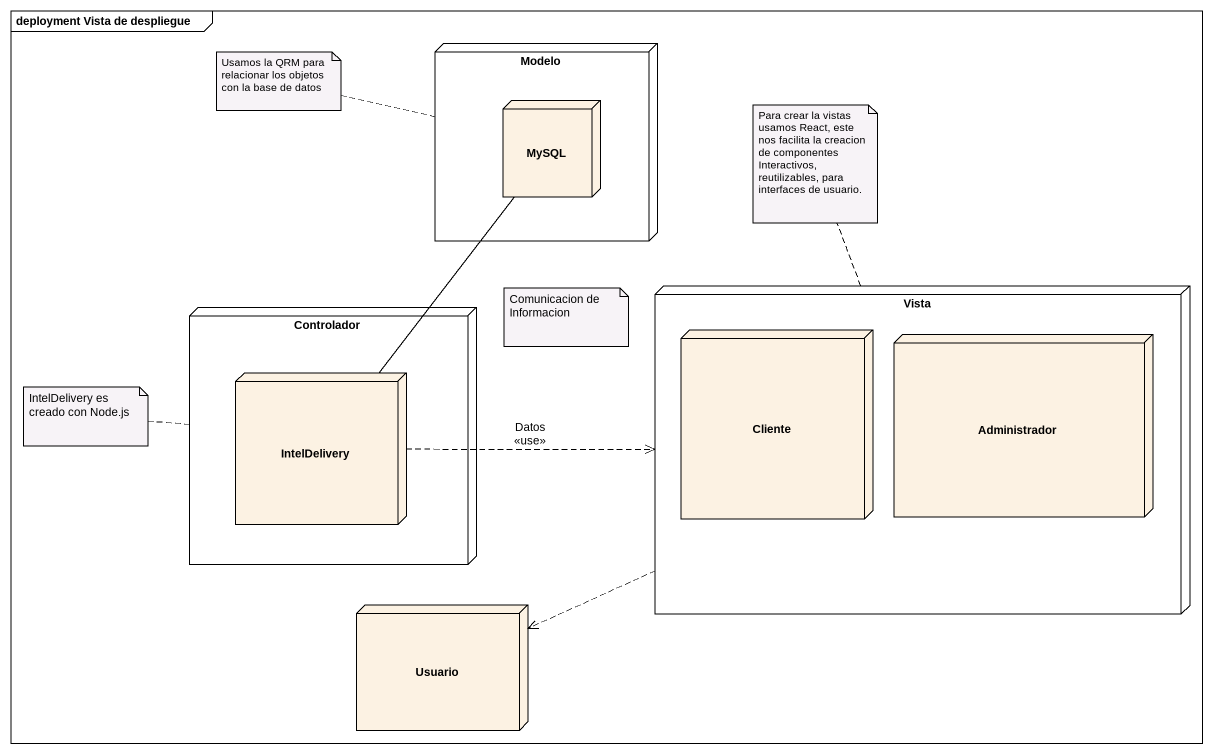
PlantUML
@startuml
mainframe deployment Vista de despliegue
node Modelo {
  node MySQL
}
node Controlador {
  node IntelDelivery
}
node Vista {
  node Cliente
  node Administrador
}
node Usuario
Vista .left.> Usuario
IntelDelivery -up- MySQL
IntelDelivery .right.> Vista : Datos\n<<use>>
note left of Modelo : Usamos la QRM para relacionar los objetos con la base de datos
note top of Vista : Para crear la vistas usamos React, este nos facilita la creacion de componentes Interactivos, reutilizables, para interfaces de usuario.
note as N3
  Comunicacion de Informacion
end note
note left of Controlador : IntelDelivery es creado con Node.js
@enduml
